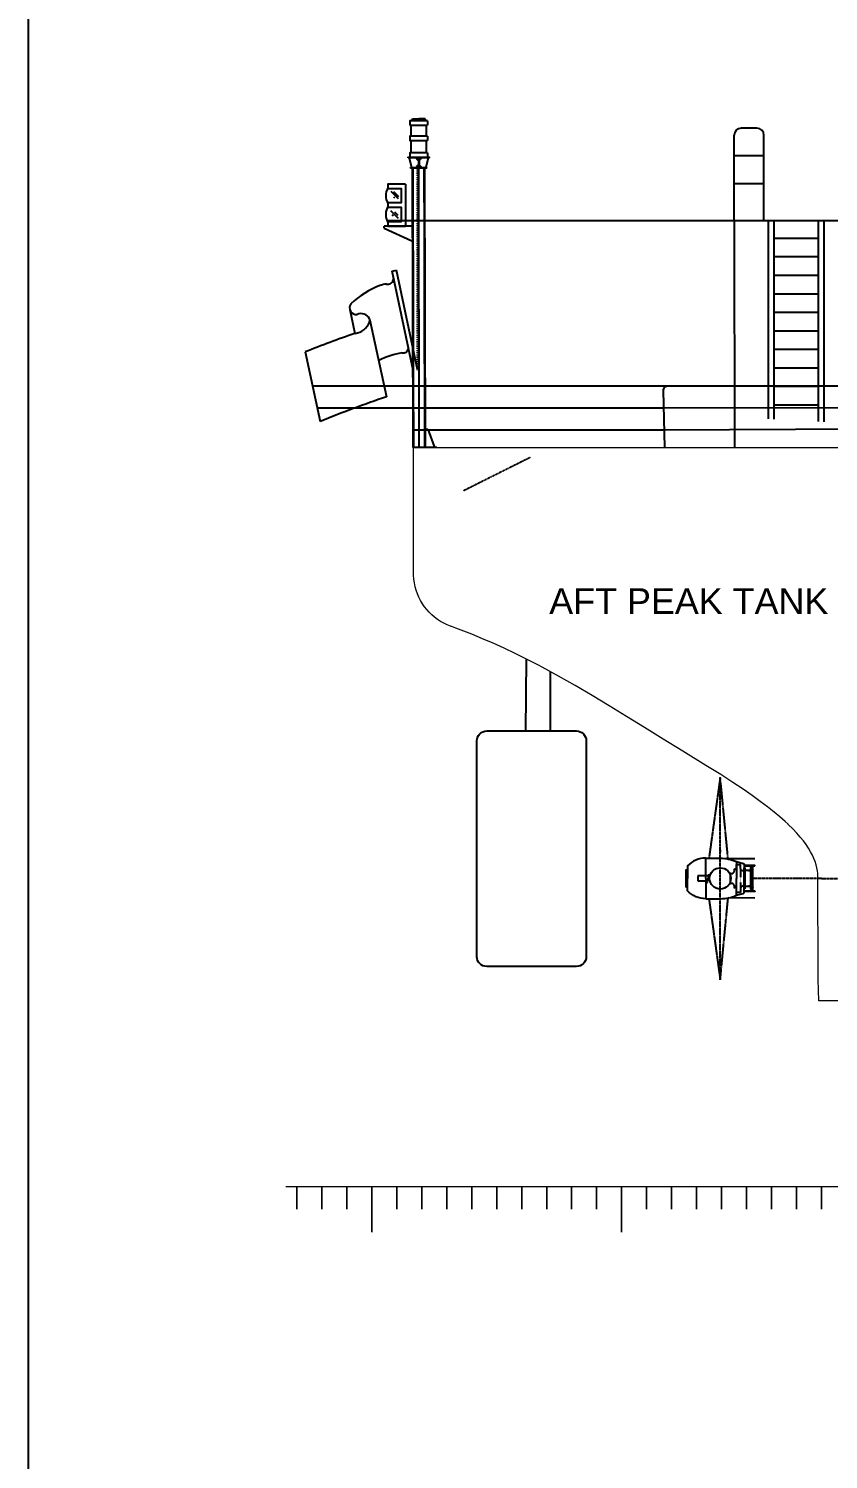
# Model space of a CAD drawing. Header units: millimetres. Extents: x -7277357 to 14022354, y -2768861 to 8298078.
# Drawn here: x -7277357 to -5356085, y 2761627 to 6199649 of the extents above; entities that cross this region are included whole.
import ezdxf
from ezdxf.enums import TextEntityAlignment as Align

# ---------------------------------------------------------------- set-up
doc = ezdxf.new("R2010")
doc.units = ezdxf.units.MM
doc.header["$LTSCALE"] = 10
for name, pattern in [('0', [0]), ('1', [4, 2.4, -1.6]), ('2', [15.1, 9.5, -1.6, 2.4, -1.6]), ('3', [8, 6.4, -1.6]), ('5', [0]), ('8', [8, 6.4, -1.6]), ('CENTER2', [1.125, 0.75, -0.125, 0.125, -0.125]), ('DASHDOT', [25.4, 12.7, -6.35, 0, -6.35]), ('DASHDOT1', [2.3, 2, -0.15, 0, -0.15]), ('DASHDOT2', [0.5, 0.25, -0.125, 0, -0.125]), ('HIDDEN', [0.375, 0.25, -0.125])]:
    doc.linetypes.add(name, pattern=pattern)
for name, color, linetype in [('11', 7, 'Continuous'), ('Handrail', 3, 'Continuous'), ('Interior', 3, 'Continuous'), ('L1-1', 7, '1'), ('L2-1', 7, '2'), ('L3-1', 7, '3'), ('L5-1', 7, '5'), ('L8-1', 7, '8'), ('LCL-7', 7, '2'), ('LEA-4', 7, '0'), ('SL0-5', 7, '0')]:
    doc.layers.add(name, color=color, linetype=linetype)
doc.styles.get("Standard").update_dxf_attribs({"font": 'arial.ttf'})

msp = doc.modelspace()

# ---------------------------------------------------------------- linework, layer by layer
at = {"color": 6}
msp.add_line((-7277357.40145, -2767209.8531), (-7277357.40145, 8298078.42645), dxfattribs=at)
for p, q in [((-6358485.62045, 5978288.61211), (-6355549.16026, 5982700.92964)), ((-6355549.16026, 5982700.92964), (-6340235.10005, 5982700.92964)), ((-6324921.03983, 5982700.92964), (-6340235.10005, 5982700.92964)), ((-6321984.57965, 5978288.61211), (-6324921.03983, 5982700.92964)), ((-6362981.10346, 5889317.27686), (-6357680.90222, 5865728.77707)), ((-6341077.53281, 5889317.27686), (-6341077.53281, 5865728.77707)), ((-6339392.6675, 5889317.27686), (-6339392.6675, 5865728.77707)), ((-6317489.09663, 5889317.27686), (-6322789.29787, 5865728.77707)), ((-6359872.13455, 5864043.91176), (-6359872.13455, 5865728.77707)), ((-6353566.80013, 5193239.93405), (-6354956.83521, 5864043.91176)), ((-6340235.10005, 5865728.77707), (-6320598.06555, 5865728.77707)), ((-6324123.3298, 5193239.93405), (-6325513.36488, 5864043.91176)), ((-6320598.06555, 5864043.91176), (-6320598.06555, 5865728.77707)), ((-6353566.80013, 5725125.61375), (-6423068.55415, 5725125.61375)), ((-6423068.55415, 5720412.32664), (-6423068.55415, 5725125.61375)), ((-6423068.55415, 5720412.32664), (-6356609.75282, 5689321.67986)), ((-3507647.1555, 5737788.82987), (-5588801.78616, 5737788.82987)), ((-6353566.80013, 5689321.67986), (-6356609.75282, 5689321.67986)), ((-6505789.73804, 5524435.8771), (-6493374.82751, 5467096.46935)), ((-6457440.80963, 5499464.08733), (-6417481.49949, 5314908.33296)), ((-6612939.87693, 5422599.34494), (-6576734.00008, 5255379.16788)), ((-6324123.3298, 5237468.32297), (-6318009.62595, 5237468.32297)), ((-6318009.62595, 5237468.32297), (-6303062.19222, 5195659.67216)), ((-6296722.78981, 5193239.93405), (-6353566.80013, 5193239.93405)), ((-6303062.19222, 5193239.93405), (-6303062.19222, 5195659.67216)), ((-6082640.08135, 4511879.29306), (-6081066.76505, 4684439.93405)), ((-6023917.26505, 4511879.29306), (-6023917.26505, 4654289.93405))]:
    msp.add_line(p, q)
at = {"color": 7}
for p, q in [((-6361296.30239, 5967758.04311), (-6319173.8977, 5967758.04311)), ((-6358768.93997, 5967758.04311), (-6358768.93997, 5941034.48672)), ((-6321701.19567, 5941034.48672), (-6321701.19567, 5967758.04311)), ((-6319173.8977, 5978288.61211), (-6319173.8977, 5967758.04311)), ((-6361296.30239, 5941034.48672), (-6361296.30239, 5930503.91772)), ((-6358768.93997, 5930503.91772), (-6358768.93997, 5901532.71117)), ((-6321701.19567, 5901532.71117), (-6321701.19567, 5930503.91772)), ((-6319173.8977, 5941034.48672), (-6319173.8977, 5930503.91772)), ((-6319173.8977, 5901532.71117), (-6319173.8977, 5891002.14217)), ((-6372147.33862, 5826219.07645), (-6372147.33862, 5725125.61375)), ((-6414269.61463, 5780937.6296), (-6414269.61463, 5770407.0606)), ((-6388789.54542, 5790299.96362), (-6406394.31233, 5807903.70191)), ((-6397426.87463, 5791988.55676), (-6400244.62443, 5794806.30677)), ((-6388085.10807, 5795791.49076), (-6399821.96194, 5807527.31642)), ((-6408132.2675, 5762410.40971), (-6389541.28818, 5743819.4306)), ((-6400949.06199, 5749218.40394), (-6403952.9478, 5752223.31817)), ((-6398506.66926, 5759547.41132), (-6390338.27954, 5751377.99319)), ((-5582124.28467, 5737788.82987), (-6415572.87796, 5737788.82987)), ((-5582124.28467, 5737788.82987), (-5581654.9107, 5193239.93405)), ((-6404214.03282, 5617113.52233), (-6393913.37188, 5619301.96086)), ((-6353566.80013, 5378724.38558), (-6404214.03282, 5617113.52233)), ((-6343266.13919, 5380912.82411), (-6393913.37188, 5619301.96086)), ((-5743205.65708, 5340169.43802), (-6595092.46694, 5340169.43802)), ((-5753198.32397, 5329943.66921), (-5750111.17747, 5193239.93405)), ((6154913.19233, 5345861.71962), (-5743205.65708, 5340169.43802)), ((6134267.21135, 5313537.66067), (-5752238.37392, 5287435.56097)), ((-5752238.37392, 5287435.56097), (-6583674.72841, 5287435.56097)), ((6114980.06692, 5283341.04303), (-5751051.52045, 5234879.81002)), ((-5751051.52045, 5234879.81002), (-6353653.08598, 5234879.81002)), ((-5532998.48551, 4204789.30985), (-5596979.90774, 4204499.36723)), ((-5532998.48551, 4110422.89031), (-5596979.90774, 4110712.83293))]:
    msp.add_line(p, q, dxfattribs=at)
at = {"linetype": 'DASHDOT1'}
msp.add_line((-6338914.25708, 5193239.93405), (-6340235.10005, 5891002.14217), dxfattribs=at)
at = {"linetype": 'HIDDEN'}
for p, q in [((-6352176.76505, 5193239.93405), (-6353566.80013, 5864043.91176)), ((-6325513.36488, 5193239.93405), (-6326903.39996, 5864043.91176))]:
    msp.add_line(p, q, dxfattribs=at)
at = {"linetype": 'DASHDOT'}
for p, q in [((-6353566.80013, 5378724.38558), (-6353566.80013, 5864043.91176)), ((-6343036.23134, 5378724.38558), (-6343036.23134, 5864043.91176))]:
    msp.add_line(p, q, dxfattribs=at)
at = {"color": 8, "linetype": 'DASHDOT2'}
msp.add_line((-6072967.78321, 5169020.52298), (-6232007.82353, 5089160.71862), dxfattribs=at)
at = {"color": 7}
for points in [[(-6319173.8977, 5978288.61211), (-6361296.30239, 5978288.61211), (-6361296.30239, 5967758.04311)], [(-6319173.8977, 5941034.48672), (-6361296.30239, 5941034.48672), (-6361296.30239, 5930503.91772), (-6319173.8977, 5930503.91772)], [(-6319173.8977, 5901532.71117), (-6361296.30239, 5901532.71117), (-6361296.30239, 5891002.14217), (-6319173.8977, 5891002.14217)], [(-6372147.33862, 5826219.07645), (-6414269.61463, 5826219.07645), (-6414269.61463, 5815688.50745)], [(-6414269.61463, 5815688.50745), (-6382677.90762, 5815688.50745), (-6382677.90762, 5780937.6296), (-6414269.61463, 5780937.6296), (-6414269.61463, 5770407.0606), (-6382677.90762, 5770407.0606), (-6382677.90762, 5735656.18275), (-6414269.61463, 5735656.18275), (-6414269.61463, 5725125.61375), (-6372147.33862, 5725125.61375)]]:
    msp.add_lwpolyline(points, dxfattribs=at)
for points in [[(-6365508.46567, 5889317.27686), (-6365508.46567, 5891002.14217), (-6314961.73442, 5891002.14217), (-6314961.73442, 5889317.27686), (-6365508.46567, 5889317.27686)], [(-6359872.13455, 5865728.77707), (-6320598.06555, 5865728.77707)], [(-6320598.06555, 5864043.91176), (-6359872.13455, 5864043.91176)]]:
    msp.add_lwpolyline(points)
msp.add_lwpolyline([(-5961116.9911, 3945945.96251), (-6176935.83024, 3945945.96251, -0.4142135624), (-6200424.95676, 3969435.08903), (-6200424.95676, 4488390.16655, -0.4142135624), (-6176935.83024, 4511879.29306), (-5961116.9911, 4511879.29306, -0.4142135624), (-5937627.86459, 4488390.16655), (-5937627.86459, 3969435.08903, -0.4142135624)], format="xyb", close=True)
at = {"color": 9, "linetype": 'CENTER2', "flags": 128}
msp.add_lwpolyline([(-3667602.96827, 4151239.93205), (-5537705.97495, 4157606.10008)], dxfattribs=at)
msp.add_lwpolyline([(-6053278.6732, 3945945.96251), (-6053278.6732, 3945945.96251), (-6053278.6732, 3945945.96251), (-6053278.6732, 3945945.96251)], close=True)
for centre, radius, start, end in [((-6341077.53281, 5889317.27686), 5265.28461, 180.0000049995, 270.0000009989), ((-6339392.6675, 5889317.27686), 5265.28461, 270.0000009989, 0), ((-6341077.53281, 5865728.77707), 5265.28461, 90.000003001, 180.0000049995), ((-6339392.6675, 5865728.77707), 5265.28461, 0, 90.000003001), ((-6360164.9733, 5388784.64239), 206698.45999, 110.1826906466, 133.788705504), ((-6412932.70538, 5530100.34967), 55859.6083, 94.9603164011, 111.5604162019), ((-6414420.53669, 5598839.12236), 13508.33439, 255.675634421, 358.1219122989), ((-6490584.78264, 5528562.3031), 15754.93764, 143.2014240632, 278.8863281494), ((-6479099.62746, 5491257.92294), 23547.67144, 28.3838501208, 112.6056848448), ((-6465937.24781, 5498417.20646), 8560.69047, 332.3640622138, 29.328115991), ((-5678159.54877, 3095337.90724), 2507979.27849, 108.96903943275, 111.88361973307), ((-6499859.96116, 5511569.77879), 44900.13784, 278.5951658844, 337.5815707161), ((-6350156.01474, 5229412.01621), 193166.1782, 99.0059889493, 116.4406399409), ((-6378945.33412, 5435339.97274), 15212.25095, 264.536168557, 341.1358810325), ((-5678159.54877, 3095337.90724), 2339490.17784, 108.41639169414, 112.58724917161)]:
    msp.add_arc(centre, radius, start, end)
at = {"color": 7}
for centre, radius, start, end in [((-6388233.1942, 5798313.06852), 31301.77327, 146.2827849935, 213.7172190015), ((-6388233.1942, 5753031.62167), 31301.77327, 146.2827849935, 213.7172190015), ((-5743200.8729, 5330169.43917), 10000, 90.0274113388, 181.2936764715)]:
    msp.add_arc(centre, radius, start, end, dxfattribs=at)
at = {"layer": '11', "color": 7, "linetype": 'Continuous', "lineweight": 20, "flags": 128}
for points in [[(-6352836.76505, 5193239.93405), (-5252836.76505, 5193239.93405)], [(-5252836.76505, 3863239.93405), (-5379104.16505, 3863239.93405), (-5380235.66505, 3914739.93405), (-5380728.86505, 3966339.93405), (-5381015.06505, 4017839.93405), (-5381215.86505, 4069339.93405), (-5381377.66505, 4120839.93405), (-5381496.36505, 4163239.93405), (-5381704.66505, 4169239.93405), (-5382425.76505, 4176239.93405), (-5383675.26505, 4183339.93405), (-5385472.96505, 4190639.93405), (-5387844.06505, 4198139.93405), (-5390819.16505, 4205739.93405), (-5394433.86505, 4213639.93405), (-5398729.26505, 4221739.93405), (-5403751.26505, 4230139.93405), (-5409551.06505, 4238839.93405), (-5416185.36505, 4247739.93405), (-5423716.96505, 4257039.93405), (-5432215.26505, 4266739.93405), (-5441757.46505, 4276739.93405), (-5452430.76505, 4287239.93405), (-5452836.76505, 4287639.93405), (-5459781.76505, 4294139.93405), (-5472444.76505, 4305339.93405), (-5486526.76505, 4317139.93405), (-5502182.76505, 4329539.93405), (-5519607.76505, 4342739.93405), (-5539064.76505, 4356739.93405), (-5560933.76505, 4371939.93405), (-5585820.76505, 4388439.93405), (-5614831.76505, 4407139.93405), (-5650167.76505, 4429239.93405), (-5705377.76505, 4463239.93405), (-5705986.76505, 4463639.93405), (-5752836.76505, 4492639.93405), (-5797560.76505, 4520339.93405), (-5840790.76505, 4546939.93405), (-5882792.76505, 4572639.93405), (-5923830.76505, 4597239.93405), (-5964166.76505, 4620839.93405), (-6004060.76505, 4643439.93405), (-6043773.76505, 4665139.93405), (-6052836.76505, 4669939.93405), (-6081066.76505, 4684439.93405), (-6108328.76505, 4698039.93405), (-6134905.76505, 4710639.93405), (-6161018.76505, 4722539.93405), (-6186844.76505, 4733639.93405), (-6212518.76505, 4744239.93405), (-6238031.76505, 4754239.93405), (-6250745.76505, 4758939.93405), (-6259296.76505, 4762039.93405), (-6261838.76505, 4762939.93405), (-6262479.76505, 4763139.93405), (-6262664.76505, 4763239.93405), (-6263546.76505, 4763539.93405), (-6272014.76505, 4766939.93405), (-6280140.76505, 4770839.93405), (-6287910.76505, 4775139.93405), (-6295311.76505, 4780039.93405), (-6302329.76505, 4785339.93405), (-6308951.76505, 4791039.93405), (-6315163.76505, 4797139.93405), (-6320952.76505, 4803639.93405), (-6326304.76505, 4810539.93405), (-6331205.76505, 4817839.93405), (-6335643.76505, 4825439.93405), (-6339604.76505, 4833239.93405), (-6343074.76505, 4841439.93405), (-6346036.76505, 4849939.93405), (-6348486.76505, 4858639.93405), (-6350406.76505, 4867539.93405), (-6351776.76505, 4876739.93405), (-6352596.76505, 4886039.93405), (-6352836.76505, 4894639.93405), (-6352836.76505, 5193239.93405)], [(-6352836.76505, 5193239.93405), (8338163.23495, 5193239.93405)], [(-1145336.76505, 3863239.93405), (-5379104.16505, 3863239.93405), (-5380235.66505, 3914739.93405), (-5380728.86505, 3966339.93405), (-5381015.06505, 4017839.93405), (-5381215.86505, 4069339.93405), (-5381377.66505, 4120839.93405), (-5381496.36505, 4163239.93405), (-5381704.66505, 4169239.93405), (-5382425.76505, 4176239.93405), (-5383675.26505, 4183339.93405), (-5385472.96505, 4190639.93405), (-5387844.06505, 4198139.93405), (-5390819.16505, 4205739.93405), (-5394433.86505, 4213639.93405), (-5398729.26505, 4221739.93405), (-5403751.26505, 4230139.93405), (-5409551.06505, 4238839.93405), (-5416185.36505, 4247739.93405), (-5423716.96505, 4257039.93405), (-5432215.26505, 4266739.93405), (-5441757.46505, 4276739.93405), (-5452430.76505, 4287239.93405), (-5452836.76505, 4287639.93405), (-5459781.76505, 4294139.93405), (-5472444.76505, 4305339.93405), (-5486526.76505, 4317139.93405), (-5502182.76505, 4329539.93405), (-5519607.76505, 4342739.93405), (-5539064.76505, 4356739.93405), (-5560933.76505, 4371939.93405), (-5585820.76505, 4388439.93405), (-5614831.76505, 4407139.93405), (-5650167.76505, 4429239.93405), (-5705377.76505, 4463239.93405), (-5705986.76505, 4463639.93405), (-5752836.76505, 4492639.93405), (-5797560.76505, 4520339.93405), (-5840790.76505, 4546939.93405), (-5882792.76505, 4572639.93405), (-5923830.76505, 4597239.93405), (-5964166.76505, 4620839.93405), (-6004060.76505, 4643439.93405), (-6043773.76505, 4665139.93405), (-6052836.76505, 4669939.93405), (-6081066.76505, 4684439.93405), (-6108328.76505, 4698039.93405), (-6134905.76505, 4710639.93405), (-6161018.76505, 4722539.93405), (-6186844.76505, 4733639.93405), (-6212518.76505, 4744239.93405), (-6238031.76505, 4754239.93405), (-6250745.76505, 4758939.93405), (-6259296.76505, 4762039.93405), (-6261838.76505, 4762939.93405), (-6262479.76505, 4763139.93405), (-6262664.76505, 4763239.93405), (-6263546.76505, 4763539.93405), (-6272014.76505, 4766939.93405), (-6280140.76505, 4770839.93405), (-6287910.76505, 4775139.93405), (-6295311.76505, 4780039.93405), (-6302329.76505, 4785339.93405), (-6308951.76505, 4791039.93405), (-6315163.76505, 4797139.93405), (-6320952.76505, 4803639.93405), (-6326304.76505, 4810539.93405), (-6331205.76505, 4817839.93405), (-6335643.76505, 4825439.93405), (-6339604.76505, 4833239.93405), (-6343074.76505, 4841439.93405), (-6346036.76505, 4849939.93405), (-6348486.76505, 4858639.93405), (-6350406.76505, 4867539.93405), (-6351776.76505, 4876739.93405), (-6352596.76505, 4886039.93405), (-6352836.76505, 4894639.93405), (-6352836.76505, 5193239.93405)]]:
    msp.add_lwpolyline(points, dxfattribs=at)
at = {"layer": '11', "color": 3, "linetype": 'Continuous', "lineweight": 20, "flags": 128}
msp.add_lwpolyline([(-6659836.76505, 3417597.65961), (-6632836.76505, 3417597.65961), (-6632836.76505, 3362697.65961), (-6632836.76505, 3417597.65961), (-6572836.76505, 3417597.65961), (-6572836.76505, 3362697.65961), (-6572836.76505, 3417597.65961), (-6512836.76505, 3417597.65961), (-6512836.76505, 3362697.65961), (-6512836.76505, 3417597.65961), (-6452836.76505, 3417597.65961), (-6452836.76505, 3307897.65961), (-6452836.76505, 3417597.65961), (-6392836.76505, 3417597.65961), (-6392836.76505, 3362697.65961), (-6392836.76505, 3417597.65961), (-6332836.76505, 3417597.65961), (-6332836.76505, 3362697.65961), (-6332836.76505, 3417597.65961), (-6272836.76505, 3417597.65961), (-6272836.76505, 3362697.65961), (-6272836.76505, 3417597.65961), (-6212836.76505, 3417597.65961), (-6212836.76505, 3362697.65961), (-6212836.76505, 3417597.65961), (-6152836.76505, 3417597.65961), (-6152836.76505, 3362697.65961), (-6152836.76505, 3417597.65961), (-6092836.76505, 3417597.65961), (-6092836.76505, 3362697.65961), (-6092836.76505, 3417597.65961), (-6032836.76505, 3417597.65961), (-6032836.76505, 3362697.65961), (-6032836.76505, 3417597.65961), (-5972836.76505, 3417597.65961), (-5972836.76505, 3362697.65961), (-5972836.76505, 3417597.65961), (-5912836.76505, 3417597.65961), (-5912836.76505, 3362697.65961), (-5912836.76505, 3417597.65961), (-5852836.76505, 3417597.65961), (-5852836.76505, 3307897.65961), (-5852836.76505, 3417597.65961), (-5792836.76505, 3417597.65961), (-5792836.76505, 3362697.65961), (-5792836.76505, 3417597.65961), (-5732836.76505, 3417597.65961), (-5732836.76505, 3362697.65961), (-5732836.76505, 3417597.65961), (-5672836.76505, 3417597.65961), (-5672836.76505, 3362697.65961), (-5672836.76505, 3417597.65961), (-5612836.76505, 3417597.65961), (-5612836.76505, 3362697.65961), (-5612836.76505, 3417597.65961), (-5552836.76505, 3417597.65961), (-5552836.76505, 3362697.65961), (-5552836.76505, 3417597.65961), (-5492836.76505, 3417597.65961), (-5492836.76505, 3362697.65961), (-5492836.76505, 3417597.65961), (-5432836.76505, 3417597.65961), (-5432836.76505, 3362697.65961), (-5432836.76505, 3417597.65961), (-5372836.76505, 3417597.65961), (-5372836.76505, 3362697.65961), (-5372836.76505, 3417597.65961), (-5312836.76505, 3417597.65961)], dxfattribs=at)
at = {"layer": 'Handrail'}
for p, q in [((-5527591.35584, 5960372.21283), (-5565430.53095, 5960372.21283)), ((-5582124.28467, 5737788.82987), (-5582124.28467, 5943678.45911)), ((-5510897.60212, 5737788.82987), (-5510897.60212, 5943678.45911)), ((-5510897.60212, 5893597.19794), (-5582124.28467, 5893597.19794)), ((-5510897.60212, 5826822.18305), (-5582124.28467, 5826822.18305))]:
    msp.add_line(p, q, dxfattribs=at)
for centre, start, end in [((-5565430.53095, 5943678.45911), 90, 180), ((-5527591.35584, 5943678.45911), 0, 90)]:
    msp.add_arc(centre, 16693.75372, start, end, dxfattribs=at)
at = {"layer": 'Interior'}
for p, q in [((-5499768.43297, 5262257.9808), (-5499768.43297, 5737788.82987)), ((-5486413.43, 5261545.71397), (-5486413.43, 5737788.82987)), ((-5379573.40618, 5255847.57937), (-5379573.40618, 5737788.82987)), ((-5366218.4032, 5255135.31254), (-5366218.4032, 5737788.82987)), ((-5486413.43, 5696295.57756), (-5379573.40618, 5696295.57756)), ((-5486413.43, 5651778.90097), (-5379573.40618, 5651778.90097)), ((-5486413.43, 5607262.22438), (-5379573.40618, 5607262.22438)), ((-5486413.43, 5562745.54779), (-5379573.40618, 5562745.54779)), ((-5486413.43, 5518228.8712), (-5379573.40618, 5518228.8712)), ((-5486413.43, 5473712.19461), (-5379573.40618, 5473712.19461)), ((-5486413.43, 5429195.51801), (-5379573.40618, 5429195.51801)), ((-5486413.43, 5384678.84142), (-5379573.40618, 5384678.84142)), ((-5486413.43, 5340162.16483), (-5379573.40618, 5340162.16483)), ((-5486413.43, 5295645.48824), (-5379573.40618, 5295645.48824))]:
    msp.add_line(p, q, dxfattribs=at)
at = {"layer": 'L1-1'}
msp.add_line((-5567160.83791, 4181953.92603), (-5567160.86642, 4133258.28602), dxfattribs=at)
for points in [[(-5536993.35635, 4176015.41393), (-5561222.35314, 4176015.42581), (-5561222.35314, 4176015.42581), (-5562082.95412, 4176078.12437), (-5562967.16059, 4176277.4913), (-5563842.81088, 4176624.88099), (-5564673.25503, 4177121.04169), (-5565421.50456, 4177754.73778), (-5566055.24341, 4178503.03482), (-5566551.40292, 4179333.48491), (-5566898.74154, 4180209.07938), (-5567160.83791, 4181953.92603), (-5567160.83316, 4191455.47174)], [(-5536993.35635, 4139196.78623), (-5561222.35314, 4139196.77435), (-5561222.35314, 4139196.77435), (-5562082.95412, 4139134.08767), (-5562967.16059, 4138934.62573), (-5563842.81088, 4138587.3548), (-5564673.25503, 4138091.20598), (-5565421.50456, 4137457.39112), (-5566055.24341, 4136709.21285), (-5566551.40292, 4135878.76276), (-5566898.74154, 4135003.03764), (-5567160.83791, 4133258.28602), (-5567160.83316, 4123756.7403)]]:
    msp.add_lwpolyline(points, dxfattribs=at)
at = {"layer": 'L2-1'}
for points in [[(-5615856.45773, 4401084.12198), (-5643059.32002, 4206301.69258)], [(-5596979.90718, 4204499.36137), (-5615856.45773, 4401084.12198)], [(-5643059.32002, 4108910.51946), (-5615856.45773, 3914128.08175), (-5596979.90718, 4110712.83879)]]:
    msp.add_lwpolyline(points, dxfattribs=at)
at = {"layer": 'L3-1'}
msp.add_line((-5669421.59404, 4151727.02038), (-5646055.25176, 4151727.02038), dxfattribs=at)
msp.add_lwpolyline([(-5643586.37868, 4163485.17978), (-5669421.59404, 4163485.17978), (-5669421.59404, 4151727.02038)], dxfattribs=at)
at = {"layer": 'L5-1'}
for p, q in [((-5537705.97495, 4185060.183), (-5539733.053, 4185060.183)), ((-5539733.053, 4185060.183), (-5539733.053, 4130152.01717)), ((-5537705.97495, 4127438.57932), (-5537705.97495, 4187773.62084)), ((-5537705.97495, 4181360.05344), (-5537705.97495, 4181360.05344)), ((-5537705.97495, 4176015.41393), (-5537705.97495, 4176015.41393)), ((-5537705.97495, 4176015.41393), (-5537705.97495, 4176015.41393)), ((-5539733.053, 4130152.01717), (-5537705.97495, 4130152.01717)), ((-5537705.97495, 4139196.78623), (-5537705.97495, 4139196.78623)), ((-5537705.97495, 4139196.78623), (-5537705.97495, 4139196.78623)), ((-5537705.97495, 4136854.42077), (-5537704.78725, 4135599.97449)), ((-5537705.97495, 4133852.14673), (-5537705.97495, 4133852.14673)), ((-5537705.97495, 4133852.14673), (-5537705.97495, 4133852.14673))]:
    msp.add_line(p, q, dxfattribs=at)
for points in [[(-5650537.20825, 4157606.10008), (-5650537.20825, 4206301.69258, 0.209591), (-5694482.02196, 4187773.63272), (-5694482.02196, 4157606.10008)], [(-5650537.20825, 4206301.69258), (-5615856.45773, 4206301.69258, -0.103863), (-5576662.4347, 4198165.98731), (-5576662.4347, 4157606.10008)], [(-5650537.20825, 4157606.10008), (-5650537.20825, 4108910.51946, -0.209591), (-5694482.02196, 4127438.56744), (-5694482.02196, 4157606.10008)], [(-5650537.20825, 4108910.51946), (-5615856.45773, 4108910.51946, 0.103863), (-5576662.4347, 4117046.21285), (-5576662.4347, 4157606.10008)]]:
    msp.add_lwpolyline(points, format="xyb", dxfattribs=at)
for points in [[(-5576662.4347, 4198165.98731), (-5560691.38458, 4193886.55822), (-5560691.38458, 4193886.55822), (-5560342.12545, 4193769.27307), (-5559998.85589, 4193603.43485), (-5559671.51928, 4193388.69911), (-5559370.17069, 4193127.85695), (-5559104.25587, 4192826.03921), (-5558881.56494, 4192491.08472), (-5558707.57792, 4192132.43565), (-5558584.93863, 4191760.73379), (-5558490.68413, 4191018.47026), (-5558490.68413, 4157606.10008)], [(-5694482.02196, 4178517.7979), (-5697877.44175, 4177607.99774), (-5697877.44175, 4177607.99774), (-5698017.15062, 4177561.09555), (-5698154.45085, 4177494.77452), (-5698285.39333, 4177408.90398), (-5698405.93633, 4177304.49347), (-5698512.30653, 4177183.75213), (-5698601.38148, 4177049.77983), (-5698670.97581, 4176906.40097), (-5698720.02535, 4176757.70122), (-5698757.73475, 4176460.76493), (-5698757.73475, 4138751.43524), (-5698757.73475, 4138751.43524), (-5698748.59186, 4138604.35076), (-5698720.02535, 4138454.58208), (-5698670.97581, 4138305.87046), (-5698601.38148, 4138162.37282), (-5698512.30653, 4138028.3649), (-5698405.93633, 4137907.67106), (-5698285.39333, 4137803.36745), (-5698154.45085, 4137717.50879), (-5697877.44175, 4137604.21431), (-5694482.02196, 4136694.40226)], [(-5533097.56428, 4187773.62084), (-5533097.56428, 4188837.89297), (-5558490.68413, 4188837.89297), (-5558490.68413, 4187773.62084), (-5533097.56428, 4187773.62084)], [(-5556709.13763, 4132367.52464), (-5558490.68413, 4132367.52464), (-5558490.68413, 4182844.67552), (-5556709.13763, 4182844.67552), (-5556709.13763, 4132367.52464)], [(-5542526.74239, 4138009.08856), (-5556709.13763, 4138009.08856), (-5556709.13763, 4177203.1116), (-5542526.74239, 4177203.1116), (-5542526.74239, 4138009.08856)], [(-5539733.053, 4131773.67581), (-5542526.74239, 4131773.67581), (-5542526.74239, 4184032.37319), (-5539733.053, 4184032.37319), (-5539733.053, 4131773.67581)], [(-5576662.4347, 4117046.21285), (-5560691.38458, 4121325.65383), (-5560691.38458, 4121325.65383), (-5560342.12545, 4121442.86771), (-5559998.85589, 4121608.83658), (-5559671.51928, 4121823.44167), (-5559370.17069, 4122084.36697), (-5559104.25587, 4122386.16095), (-5558881.56494, 4122721.15108), (-5558707.57792, 4123079.70513), (-5558584.93863, 4123451.53763), (-5558490.68413, 4124193.72991), (-5558490.68413, 4157606.10008)], [(-5533097.56428, 4127438.57932), (-5533097.56428, 4126374.30719), (-5558490.68413, 4126374.30719), (-5558490.68413, 4127438.57932), (-5533097.56428, 4127438.57932)]]:
    msp.add_lwpolyline(points, dxfattribs=at)
msp.add_circle((-5615856.45773, 4157606.10008), 25535.49986, dxfattribs=at)
at = {"layer": 'L8-1'}
msp.add_lwpolyline([(-5567160.87117, 4123756.7403), (-5576662.42519, 4123756.7403), (-5576662.42519, 4133495.8493), (-5576662.42519, 4133495.8493), (-5576672.45411, 4133633.55097), (-5576704.35448, 4133775.05327), (-5576759.93161, 4133915.13033), (-5576839.31613, 4134047.99807), (-5576940.72651, 4134167.65861), (-5577060.43337, 4134269.11175), (-5577193.30467, 4134348.48558), (-5577333.4043, 4134404.08171), (-5577612.57858, 4134445.98368), (-5581056.9125, 4134445.98368), (-5581056.9125, 4134445.98368), (-5581160.18638, 4134453.51369), (-5581266.28697, 4134477.46955), (-5581371.37328, 4134519.13398), (-5581471.02824, 4134578.67327), (-5581560.83006, 4134654.67404), (-5581636.87121, 4134744.52337), (-5581696.41168, 4134844.1712), (-5581738.088, 4134949.28245), (-5581769.54773, 4135158.62604), (-5581769.54773, 4138602.96115), (-5581769.54773, 4138602.96115), (-5581844.77531, 4139635.68803), (-5582084.0667, 4140696.75337), (-5582500.86307, 4141747.52137), (-5583096.25116, 4142744.0591), (-5583856.7601, 4143641.88728), (-5584754.63222, 4144402.44136), (-5585751.16283, 4144997.8342), (-5586801.94865, 4145414.64482), (-5588895.70642, 4145729.13528), (-5590558.47603, 4145729.13528), (-5590558.47603, 4145729.13528), (-5590661.75347, 4145736.66528), (-5590767.85881, 4145760.62115), (-5590872.94868, 4145802.28558), (-5590972.60839, 4145861.82486), (-5591062.41377, 4145937.81376), (-5591138.45731, 4146027.66309), (-5591198.00134, 4146127.31092), (-5591239.67884, 4146232.41029), (-5591271.13976, 4146441.75388), (-5591271.13976, 4168770.49379), (-5591271.13976, 4168770.49379), (-5591263.61689, 4168873.7641), (-5591239.68121, 4168979.89677), (-5591198.00609, 4169084.94862), (-5591138.46799, 4169184.60834), (-5591062.42921, 4169274.32702), (-5590972.63096, 4169350.43468), (-5590872.97956, 4169409.97397), (-5590767.89682, 4169451.67403), (-5590558.53066, 4169483.08864), (-5588895.70642, 4169483.08864), (-5588895.70642, 4169483.08864), (-5587862.98667, 4169558.32928), (-5586801.94865, 4169797.65036), (-5585751.16283, 4170214.42535), (-5584754.63222, 4170809.80632), (-5583856.7601, 4171570.2535), (-5583096.25116, 4172468.18857), (-5582500.86307, 4173464.71442), (-5582084.0667, 4174515.52993), (-5581769.54773, 4176609.25089), (-5581769.54773, 4180053.586), (-5581769.54773, 4180053.586), (-5581762.02485, 4180156.85632), (-5581738.088, 4180263.00086), (-5581696.41168, 4180368.05271), (-5581636.87121, 4180467.71243), (-5581560.83006, 4180557.44298), (-5581471.02824, 4180633.56253), (-5581371.37328, 4180693.10181), (-5581266.28697, 4180734.80188), (-5581056.9125, 4180766.21648), (-5577612.57858, 4180766.21648), (-5577612.57858, 4180766.21648), (-5577474.88166, 4180776.25253), (-5577333.40549, 4180808.18972), (-5577193.30467, 4180863.73834), (-5577060.43456, 4180943.13593), (-5576940.73007, 4181044.47029), (-5576839.3197, 4181164.2496), (-5576759.93636, 4181297.11734), (-5576704.36161, 4181437.25379), (-5576662.4347, 4181716.38649), (-5576662.4347, 4191455.47174), (-5567160.83316, 4191455.47174)], dxfattribs=at)
at = {"layer": 'LCL-7'}
for p, q in [((-5615856.45773, 3914128.08175), (-5615856.45773, 4401084.12198)), ((-5647089.19484, 4147042.08755), (-5642496.14586, 4168170.11262))]:
    msp.add_line(p, q, dxfattribs=at)
at = {"layer": 'LEA-4'}
msp.add_lwpolyline([(-5615855.73205, 4225984.07581), (-5615855.73205, 4225984.07581), (-5615854.54435, 4221121.24962), (-5615854.54435, 4221121.24962)], dxfattribs=at)
at = {"layer": 'SL0-5'}
for p, q in [((-5558490.68413, 4188232.91541), (-5557885.70182, 4188837.89297)), ((-5557045.87367, 4188837.89297), (-5558110.14461, 4187773.62084)), ((-5557270.31528, 4187773.62084), (-5556206.04434, 4188837.89297)), ((-5555366.215, 4188837.89297), (-5556430.48594, 4187773.62084)), ((-5555590.65661, 4187773.62084), (-5554526.38567, 4188837.89297)), ((-5553686.55752, 4188837.89297), (-5554750.82846, 4187773.62084)), ((-5553910.99913, 4187773.62084), (-5552846.72819, 4188837.89297)), ((-5552006.89885, 4188837.89297), (-5553071.16979, 4187773.62084)), ((-5552231.34046, 4187773.62084), (-5551167.06952, 4188837.89297)), ((-5550327.24018, 4188837.89297), (-5551391.51231, 4187773.62084)), ((-5550551.68297, 4187773.62084), (-5549487.41204, 4188837.89297)), ((-5548647.5827, 4188837.89297), (-5549711.85364, 4187773.62084)), ((-5548872.0243, 4187773.62084), (-5547807.75337, 4188837.89297)), ((-5546967.92403, 4188837.89297), (-5548032.19497, 4187773.62084)), ((-5547192.36682, 4187773.62084), (-5546128.09588, 4188837.89297)), ((-5545288.26655, 4188837.89297), (-5546352.53749, 4187773.62084)), ((-5545512.70815, 4187773.62084), (-5544448.43721, 4188837.89297)), ((-5543608.60788, 4188837.89297), (-5544672.87882, 4187773.62084)), ((-5543833.04948, 4187773.62084), (-5542768.77854, 4188837.89297)), ((-5541928.9504, 4188837.89297), (-5542993.22134, 4187773.62084)), ((-5542153.392, 4187773.62084), (-5541089.12106, 4188837.89297)), ((-5540249.29173, 4188837.89297), (-5541313.56267, 4187773.62084)), ((-5540473.73333, 4187773.62084), (-5539409.46239, 4188837.89297)), ((-5538569.63306, 4188837.89297), (-5539633.90518, 4187773.62084)), ((-5538794.07585, 4187773.62084), (-5537729.80491, 4188837.89297)), ((-5536889.97558, 4188837.89297), (-5537954.24652, 4187773.62084)), ((-5537114.41718, 4187773.62084), (-5536050.14624, 4188837.89297)), ((-5535210.31691, 4188837.89297), (-5536274.58785, 4187773.62084)), ((-5535434.7597, 4187773.62084), (-5534370.48876, 4188837.89297)), ((-5533530.65943, 4188837.89297), (-5534594.93036, 4187773.62084)), ((-5533755.10103, 4187773.62084), (-5533097.56428, 4188431.1659)), ((-5557977.49303, 4127438.57932), (-5558490.68413, 4126925.38704)), ((-5558201.93464, 4126374.30719), (-5557137.6637, 4127438.57932)), ((-5556297.83436, 4127438.57932), (-5557362.1053, 4126374.30719)), ((-5556522.27597, 4126374.30719), (-5555458.00503, 4127438.57932)), ((-5554618.1757, 4127438.57932), (-5555682.44782, 4126374.30719)), ((-5554842.61849, 4126374.30719), (-5553778.34755, 4127438.57932)), ((-5552938.51821, 4127438.57932), (-5554002.78915, 4126374.30719)), ((-5553162.95982, 4126374.30719), (-5552098.68888, 4127438.57932)), ((-5551258.85954, 4127438.57932), (-5552323.13048, 4126374.30719)), ((-5551483.30234, 4126374.30719), (-5550419.03021, 4127438.57932)), ((-5549579.20206, 4127438.57932), (-5550643.473, 4126374.30719)), ((-5549803.64367, 4126374.30719), (-5548739.37273, 4127438.57932)), ((-5547899.54339, 4127438.57932), (-5548963.81433, 4126374.30719)), ((-5548123.985, 4126374.30719), (-5547059.71406, 4127438.57932)), ((-5546219.88591, 4127438.57932), (-5547284.15685, 4126374.30719)), ((-5546444.32751, 4126374.30719), (-5545380.05658, 4127438.57932)), ((-5544540.22724, 4127438.57932), (-5545604.49818, 4126374.30719)), ((-5544764.66884, 4126374.30719), (-5543700.39791, 4127438.57932)), ((-5542860.56857, 4127438.57932), (-5543924.8407, 4126374.30719)), ((-5543085.01136, 4126374.30719), (-5542020.74042, 4127438.57932)), ((-5541180.91109, 4127438.57932), (-5542245.18203, 4126374.30719)), ((-5541405.35269, 4126374.30719), (-5540341.08175, 4127438.57932)), ((-5539501.25242, 4127438.57932), (-5540565.52336, 4126374.30719)), ((-5539725.69521, 4126374.30719), (-5538661.42427, 4127438.57932)), ((-5537821.59494, 4127438.57932), (-5538885.86588, 4126374.30719)), ((-5538046.03654, 4126374.30719), (-5536981.7656, 4127438.57932)), ((-5536141.93627, 4127438.57932), (-5537206.20721, 4126374.30719)), ((-5536366.37906, 4126374.30719), (-5535302.10693, 4127438.57932)), ((-5534462.27879, 4127438.57932), (-5535526.54973, 4126374.30719)), ((-5534686.72039, 4126374.30719), (-5533622.44945, 4127438.57932)), ((-5533097.56428, 4127123.63753), (-5533846.89106, 4126374.30719))]:
    msp.add_line(p, q, dxfattribs=at)

# ---------------------------------------------------------------- texts
at = {"layer": '11', "color": 7}
msp.add_text('AFT PEAK TANK', height=61711.9, dxfattribs=at).set_placement((-5691397.76505, 4793039.93405), align=Align.CENTER)

doc.saveas('drawing.dxf')
